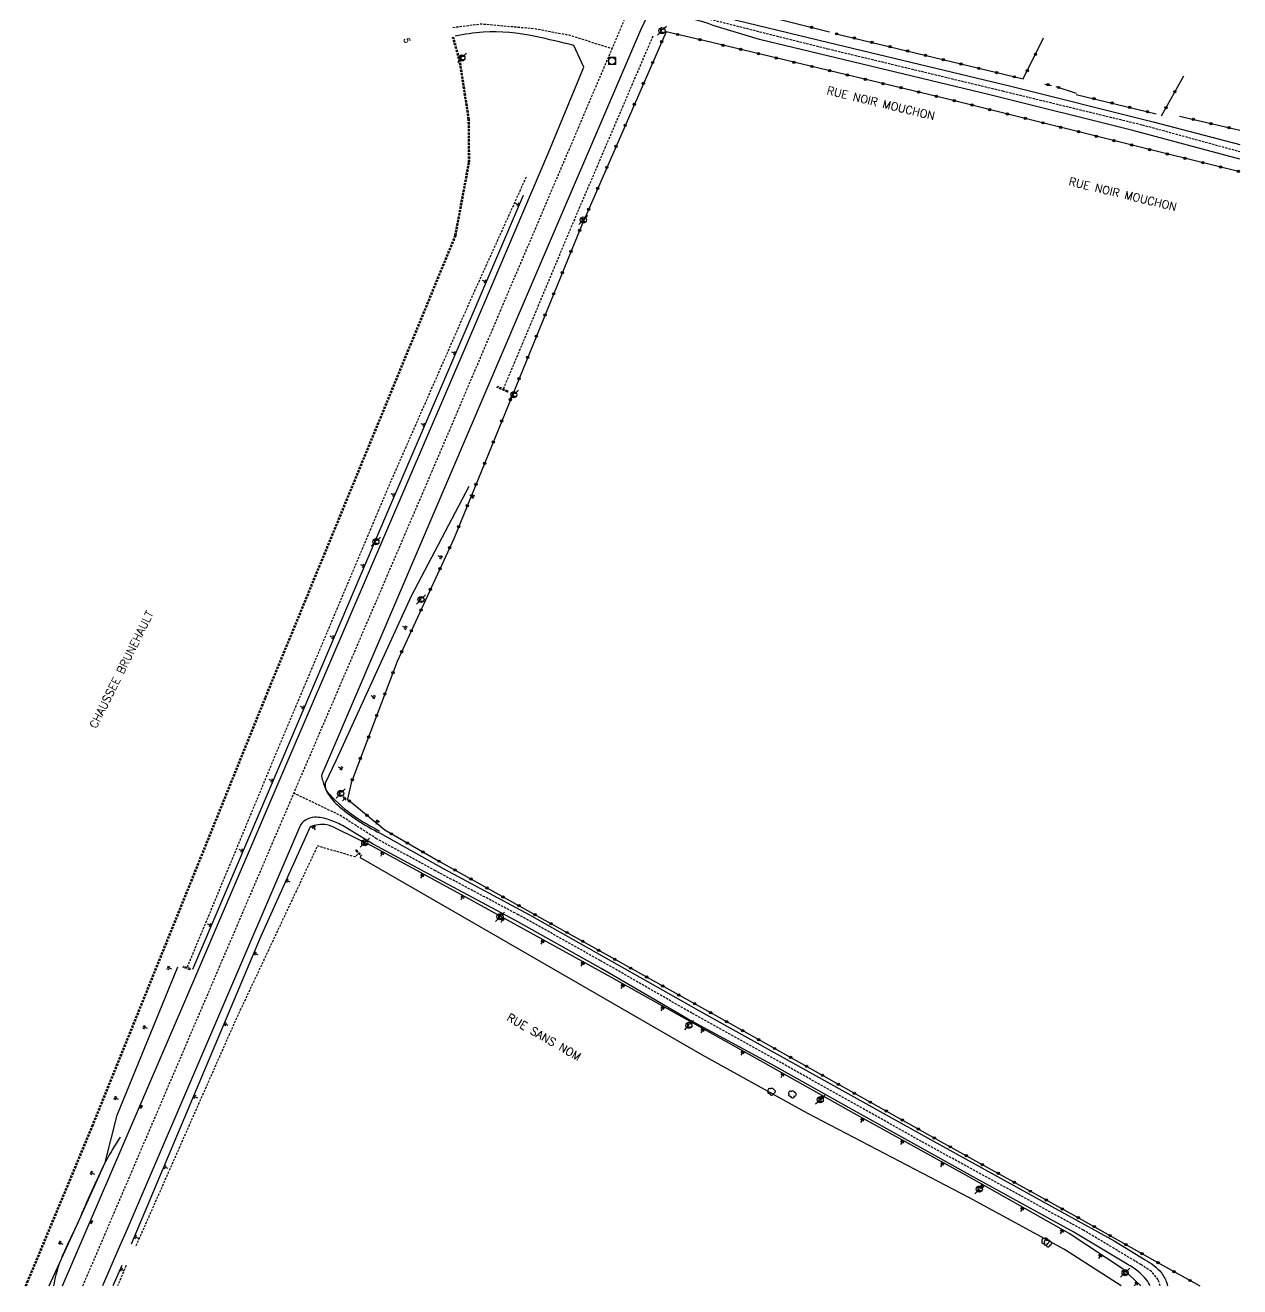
# Model space of a CAD drawing. Header units: millimetres. Extents: x 126999 to 128001, y 153000 to 154000.
# Drawn here: x 127734.5 to 128000, y 152999.8 to 153275.6 of the extents above; entities that cross this region are included whole.
import ezdxf
from ezdxf.enums import TextEntityAlignment as Align

# ---------------------------------------------------------------- set-up
doc = ezdxf.new("R2010")
doc.units = ezdxf.units.MM
doc.linetypes.add('DASHED', pattern=[0.75, 0.5, -0.25])
doc.layers.get('0').update_dxf_attribs({"linetype": 'CONTINUOUS'})
for name, color, linetype in [('W0001', 6, 'DASHED'), ('W0008', 7, 'CONTINUOUS'), ('W0112', 1, 'DASHED'), ('W0211', 2, 'CONTINUOUS'), ('W0220', 5, 'DASHED'), ('W0300', 7, 'CONTINUOUS'), ('W0322', 7, 'CONTINUOUS'), ('W0400', 7, 'CONTINUOUS'), ('W0420', 7, 'CONTINUOUS'), ('W0471', 7, 'CONTINUOUS'), ('W0984', 7, 'CONTINUOUS'), ('W0989', 7, 'CONTINUOUS')]:
    doc.layers.add(name, color=color, linetype=linetype)
doc.styles.get("Standard").update_dxf_attribs({"font": 'romans.shx', "width": 0.85})

# ---------------------------------------------------------------- blocks, each defined once
blk = doc.blocks.new('t211o')
at = {"color": 0, "linetype": 'Continuous'}
for p, q in [((-0.29, 0.5), (-0.29, 0)), ((0, 1), (0, 0)), ((0.29, 0.5), (0.29, 0))]:
    blk.add_line(p, q, dxfattribs=at)
blk = doc.blocks.new('t322o')
at = {"color": 0, "linetype": 'Continuous'}
for radius in [0.25, 0.15]:
    blk.add_circle((0, 0), radius, dxfattribs=at)
blk = doc.blocks.new('T471')
for p, q in [((-0.333334, 0.333334), (-0.333334, -0.333334)), ((-0.333334, 0.333334), (0.333334, 0.333334)), ((-0.333334, 0), (0, 0)), ((0.500001, 0.500001), (1.000002, 1.000002)), ((-0.500001, -0.500001), (-1.000002, -1.000002)), ((-0.333334, -0.333334), (0.333334, -0.333334))]:
    blk.add_line(p, q)
blk.add_ellipse((0, 0), major_axis=(0.471405, 0.471405), ratio=1, start_param=5.4977871438, end_param=11.780972451)
blk = doc.blocks.new('T420')
for p, q in [((0.75, 0.75), (-0.75, 0.75)), ((-0.75, 0.75), (-0.75, -0.75)), ((0.75, 0.75), (0.75, -0.75)), ((0.75, -0.75), (-0.75, -0.75))]:
    blk.add_line(p, q)
blk.add_ellipse((0, 0), major_axis=(-0.53, 0.53), ratio=1, start_param=3.926991, end_param=10.210176)
blk = doc.blocks.new('T400')
for p, q in [((-0.15, 0.3), (0.15, 0.3)), ((-0.15, -0.25), (-0.15, 0.3)), ((-0.15, 0.15), (0.15, 0.15)), ((-0.15, 0), (0.15, 0)), ((0.15, 0.3), (0.15, -0.25)), ((-0.15, -0.15), (0.15, -0.15)), ((-0.15, -0.25), (-0.15, -0.3)), ((-0.15, -0.3), (0.15, -0.3)), ((0.15, -0.3), (0.15, -0.25))]:
    blk.add_line(p, q)
blk = doc.blocks.new('T300')
for p, q in [((-0.8, 0.51), (-0.86, 0.34)), ((-0.86, 0.34), (-0.86, 0.17)), ((-0.86, 0.17), (-0.74, 0.06)), ((-0.69, 0.63), (-0.8, 0.51)), ((-0.8, -0.06), (-0.74, 0.06)), ((-0.74, 0.06), (-0.69, 0.11)), ((-0.57, 0.69), (-0.69, 0.63)), ((-0.46, 0.69), (-0.57, 0.69)), ((-0.29, 0.63), (-0.46, 0.69)), ((-0.29, 0.63), (-0.17, 0.74)), ((-0.23, 0.57), (-0.29, 0.63)), ((-0.17, 0.74), (-0.06, 0.8)), ((-0.06, 0.8), (0.06, 0.8)), ((0.06, 0.8), (0.23, 0.74)), ((0.23, 0.74), (0.34, 0.63)), ((0.34, 0.63), (0.4, 0.51)), ((0.46, 0.46), (0.34, 0.46)), ((0.4, 0.51), (0.4, 0.46)), ((0.57, 0.4), (0.46, 0.46)), ((0.57, 0.4), (0.69, 0.29)), ((0.69, 0.29), (0.74, 0.17)), ((0.74, 0.06), (0.69, -0.17)), ((0.74, 0.17), (0.74, 0.06)), ((-0.8, -0.17), (-0.8, -0.06)), ((-0.8, -0.23), (-0.8, -0.17)), ((-0.74, -0.34), (-0.8, -0.23)), ((-0.69, -0.4), (-0.74, -0.34)), ((-0.51, -0.46), (-0.69, -0.4)), ((-0.4, -0.46), (-0.51, -0.46)), ((-0.4, -0.46), (-0.34, -0.46)), ((-0.34, -0.46), (-0.34, -0.4)), ((-0.34, -0.51), (-0.34, -0.46)), ((-0.29, -0.63), (-0.34, -0.51)), ((-0.17, -0.74), (-0.29, -0.63)), ((-0.06, -0.8), (-0.17, -0.74)), ((0.06, -0.8), (-0.06, -0.8)), ((0.17, -0.74), (0.06, -0.8)), ((0.23, -0.69), (0.17, -0.74)), ((0.29, -0.46), (0.23, -0.46)), ((0.29, -0.63), (0.23, -0.69)), ((0.46, -0.4), (0.29, -0.46)), ((0.34, -0.51), (0.29, -0.63)), ((0.34, -0.51), (0.34, -0.46)), ((0.57, -0.34), (0.46, -0.4)), ((0.63, -0.29), (0.57, -0.34)), ((0.69, -0.17), (0.63, -0.29))]:
    blk.add_line(p, q)

msp = doc.modelspace()

# ---------------------------------------------------------------- linework, layer by layer
at = {"layer": 'W0001', "flags": 128}
for points in [[(127747.15, 153000), (127793.26, 153107.71), (127823.53, 153178.23), (127862.83, 153270.5), (127867.73, 153282.11), (127880.22, 153311.63), (127892.87, 153341.22), (127909.81, 153381.98)], [(127828, 153275.13), (127834.15, 153275.92), (127845.8, 153274.89), (127853.59, 153273.43), (127862.83, 153270.5), (127862.83, 153270.5)], [(127811.34, 153097.76), (127803.33, 153102.89), (127793.26, 153107.71), (127793.26, 153107.71)]]:
    msp.add_lwpolyline(points, dxfattribs=at)
at = {"layer": 'W0001'}
for points in [[(127884.15, 153276.94), (127909.97, 153270.46), (127948.17, 153261.25), (127978.7, 153253.83), (128000, 153248)], [(127982.61, 153000), (127982.19, 153001.36), (127980.69, 153003.16), (127978.39, 153004.66), (127965.88, 153012.16), (127930.47, 153031.55), (127899.85, 153048.74), (127880.24, 153059.64), (127860.24, 153071.13), (127842.33, 153081.13), (127824.22, 153090.73), (127811.34, 153097.76)]]:
    msp.add_lwpolyline(points, dxfattribs=at)
at = {"layer": 'W0008', "flags": 128}
for points in [[(127884.93, 153275.55, 0.0788), (127875.64, 153277.57), (127870.48, 153277.59), (127869.05, 153274.56), (127842.5, 153212.68), (127816.15, 153150.96), (127801.27, 153116.18), (127799.38, 153111.8, 0.185), (127799.56, 153110.4, 0.0278), (127800.39, 153108.15, 0.089), (127802.78, 153105.15, 0.0646), (127812.11, 153098.98), (127812.11, 153098.98)], [(127742.73, 153000), (127769.46, 153062.17), (127791.99, 153114.95), (127830.9, 153205.5), (127848.96, 153247.96), (127856.61, 153266.45), (127854.47, 153271.18, 0.0121), (127846.05, 153273.14, 0.0676), (127834.63, 153274.12, 0.0283), (127828.52, 153273.19), (127828.52, 153273.19)], [(127810.56, 153096.54), (127803.89, 153100.63, 0.056), (127801, 153101.87, 0.1063), (127797.76, 153102.45, 0.106), (127795.84, 153101.85, 0.1619), (127794.53, 153100.47), (127756.61, 153011.91), (127754.87, 153007.94), (127751.47, 153000)], [(127812.11, 153098.98), (127826.01, 153091.19), (127844.77, 153081.11), (127883.45, 153059.28), (127932.43, 153031.97), (127961.04, 153016.21), (127972.55, 153009.83), (127979.32, 153005.72, -0.0921), (127982.88, 153002.84, -0.0864), (127984.1, 153000.46, -0.012987), (127984.23, 153000, -0.1088)], [(127980.45, 153000, 0.043792), (127979.67, 153001.25, 0.0978), (127975.42, 153004.76), (127963.73, 153011.75), (127942.41, 153023.46), (127915.77, 153038.25), (127897.75, 153048.41), (127879.3, 153058.42), (127860.42, 153069.41), (127841.7, 153079.87), (127822.89, 153089.96), (127810.56, 153096.54)], [(127740.81, 153000), (127740.93, 153000.67, -0.0624), (127743.17, 153007.63, -0.0036), (127746.35, 153014.34, -0.0165), (127752.03, 153027, -0.0186), (127755.38, 153032.5), (127755.38, 153032.5)]]:
    msp.add_lwpolyline(points, format="xyb", dxfattribs=at)
for points in [[(127883.36, 153278.34), (127910.17, 153271.87), (127949.67, 153262.36), (127981.08, 153254.51), (128000, 153249.5)], [(128000, 153246.36), (127976.66, 153252.58), (127945.34, 153260.39), (127895.03, 153272.5), (127884.93, 153275.55)]]:
    msp.add_lwpolyline(points, dxfattribs=at)
at = {"layer": 'W0112'}
for p, q in [((127829.46, 153267.53), (127827.96, 153272.94)), ((127829.7, 153267.58), (127828.2, 153273.01)), ((127831.39, 153255.02), (127829.46, 153267.53)), ((127831.64, 153255.04), (127829.7, 153267.58)), ((127831.45, 153245.69), (127831.39, 153255.02)), ((127831.7, 153245.67), (127831.64, 153255.04)), ((127828.46, 153229.63), (127831.45, 153245.69)), ((127828.7, 153229.56), (127831.7, 153245.67)), ((127807.21, 153177.95), (127828.46, 153229.63)), ((127807.44, 153177.86), (127828.7, 153229.56)), ((127839.98, 153195.38), (127837.66, 153196.44)), ((127840.08, 153195.61), (127837.76, 153196.66)), ((127786.96, 153128.72), (127807.21, 153177.95)), ((127787.19, 153128.63), (127807.44, 153177.86)), ((127749.11, 153034.98), (127786.96, 153128.72)), ((127749.35, 153034.88), (127787.19, 153128.63)), ((127806.79, 153095.13), (127807.9, 153094)), ((127806.97, 153095.31), (127808.08, 153094.18)), ((127770.55, 153069.12), (127769.09, 153069.6)), ((127770.63, 153069.36), (127769.17, 153069.84)), ((127770.63, 153069.36), (127770.55, 153069.12)), ((127734.92, 153000.87), (127749.11, 153034.98)), ((127735.15, 153000.77), (127749.35, 153034.88)), ((127734.55, 153000), (127734.92, 153000.87)), ((127734.82, 153000), (127735.15, 153000.77))]:
    msp.add_line(p, q, dxfattribs=at)
for points in [[(127827.96, 153272.94), (127828.2, 153273.01)], [(127837.66, 153196.44), (127837.76, 153196.66)], [(127839.98, 153195.38), (127840.08, 153195.61)], [(127806.79, 153095.13), (127806.97, 153095.31)], [(127808.08, 153094.18), (127807.9, 153094)], [(127769.09, 153069.6), (127769.17, 153069.84)]]:
    msp.add_lwpolyline(points, dxfattribs=at)
at = {"layer": 'W0211', "flags": 128}
for points in [[(127771.18, 153069.27), (127792.6, 153119.49), (127813.39, 153168.28), (127831.15, 153209.66), (127843.46, 153238.48), (127843.46, 153238.48)], [(127974.05, 153000), (127961.73, 153007.99), (127940.79, 153019.31), (127905.57, 153037.7), (127882.54, 153050.43), (127838.29, 153076.05), (127807.82, 153093.55), (127807.9, 153094)], [(127739.77, 153000), (127746.35, 153014.34), (127752.03, 153027), (127754.66, 153037.36), (127767.87, 153069.75), (127767.87, 153069.75)], [(127755.64, 153004.49), (127753.7, 153000)]]:
    msp.add_lwpolyline(points, dxfattribs=at)
for points in [[(127831.53, 153174.73), (127818.88, 153150.8), (127802.45, 153114.79), (127800.11, 153109.92, 0.2865), (127801.13, 153107.44, 0.0623), (127806.5, 153102.69, 0.0264), (127811.96, 153099.45), (127811.96, 153099.45)], [(127810.34, 153096.17), (127802.8, 153099.84, 0.0605), (127800.46, 153100.83, 0.1193), (127796.8, 153100.36), (127785.93, 153076.09), (127757.69, 153009.09), (127757.69, 153009.09)]]:
    msp.add_lwpolyline(points, format="xyb", dxfattribs=at)
at = {"layer": 'W0211'}
msp.add_lwpolyline([(127978.39, 153000), (127974.53, 153003.65), (127962.72, 153011.48), (127940.8, 153023.83), (127915.05, 153038.05), (127895.27, 153049.19), (127862.01, 153067.76), (127830.71, 153085.03), (127813.42, 153094.45), (127810.34, 153096.17)], dxfattribs=at)
at = {"layer": 'W0220', "flags": 128}
for points in [[(127871.7, 153273.2), (127854.58, 153233.17), (127839.07, 153196.17), (127839.07, 153196.17)], [(127770, 153069.7), (127791.28, 153120.95), (127814.63, 153176.22), (127831.46, 153214.56), (127844.18, 153242.68), (127844.18, 153242.68)], [(127807.25, 153094.4), (127806.59, 153093.77), (127798.42, 153096.2), (127780.72, 153058.54), (127758.65, 153008.55), (127758.65, 153008.55)], [(127756.58, 153004.43), (127754.75, 153000)]]:
    msp.add_lwpolyline(points, dxfattribs=at)
at = {"layer": 'W0322'}
for p, q in [((127884.38, 153280.65), (127910.31, 153274.17)), ((127957.36, 153262.73), (127958.83, 153262.46)), ((127982.9, 153255.83), (127987.75, 153264.57)), ((127959.81, 153262.2), (127964.24, 153260.77)), ((127964.28, 153260.48), (127981.73, 153256.26))]:
    msp.add_line(p, q, dxfattribs=at)
at = {"layer": 'W0322', "flags": 128}
for points in [[(127884.35, 153271.88), (127874.6, 153274.2), (127856.1, 153231.74), (127828.21, 153163.34), (127815.83, 153136.48), (127805.79, 153110.01), (127804.95, 153106.43), (127813.12, 153099.67), (127813.12, 153099.67)], [(127911.8, 153273.75), (127952.69, 153263.86), (127957.13, 153272.82)], [(128000, 153243.58), (127984.04, 153247.49), (127935.94, 153259.54), (127884.35, 153271.88)], [(127986.83, 153255.74), (128000, 153252.65)], [(127813.12, 153099.67), (127824.71, 153093), (127887.43, 153058.01), (127934.72, 153031.51), (127964.24, 153015.17), (127982.61, 153004.81), (127991.25, 153000)]]:
    msp.add_lwpolyline(points, dxfattribs=at)

# ---------------------------------------------------------------- block references
at = {"layer": 'W0211'}
for p, rotation in [((127842.53, 153236.3), 66.86472295003784), ((127835.35, 153219.49), 66.86472294871511), ((127828.64, 153203.81), 66.77253299347531), ((127821.93, 153188.18), 66.77253299266438), ((127815.35, 153172.85), 66.7725329933891), ((127832.59, 153172.45), 62.12482516937006), ((127808.71, 153157.31), 66.92102075081341), ((127825.59, 153159.21), 62.1248251699154), ((127817.88, 153143.8), 65.47421541993346), ((127802.07, 153141.71), 66.92102075016861), ((127810.97, 153128.66), 65.47421541952613), ((127795.54, 153126.38), 66.92102075036064), ((127803.84, 153113.06), 64.37944769196984), ((127788.71, 153110.37), 66.89815702799336), ((127804.57, 153106.78), 136.7477261822405), ((127797.47, 153100.58), 211.0429887550812), ((127811.72, 153101.85), 150.5767311822628), ((127782.18, 153095.06), 66.89815702940955), ((127812.74, 153094.83), 150.8264415847845), ((127791.55, 153088.65), 245.8609395417151), ((127821.52, 153090.04), 151.4278364171673), ((127830.3, 153085.26), 151.4278364171673), ((127839.06, 153080.43), 151.1011418817249), ((127775.23, 153078.76), 66.89815703038838), ((127847.81, 153075.59), 151.1011418817249), ((127784.52, 153072.76), 247.1453342670717), ((127765.64, 153069.59), 247.8160249404215), ((127856.57, 153070.76), 151.1011418817249), ((127865.31, 153065.91), 150.828709045758), ((127874.04, 153061.04), 150.828709045758), ((127760.35, 153056.62), 247.8160249390647), ((127778.01, 153057.32), 247.1453342687815), ((127882.77, 153056.17), 150.828709045758), ((127891.51, 153051.29), 150.828709045758), ((127900.23, 153046.4), 150.6071924599052), ((127754.04, 153041.14), 247.8160249400495), ((127771.33, 153041.45), 247.1453342667459), ((127908.94, 153041.49), 150.6071924599052), ((127917.67, 153036.6), 151.0978987407116), ((127926.42, 153031.77), 151.0978987407116), ((127764.82, 153026.02), 247.1453342682327), ((127935.17, 153026.94), 151.0978987407116), ((127748.84, 153024.78), 245.848142436049), ((127943.91, 153022.08), 150.6079862872188), ((127952.63, 153017.17), 150.6079862872188), ((127961.34, 153012.26), 150.6079862872188), ((127741.93, 153009.5), 245.3489972410842), ((127758.4, 153010.78), 247.1453342671779), ((127969.73, 153006.83), 146.4206003932497), ((127755.28, 153003.67), 246.7064300622277), ((127977.61, 153000.73), 136.6608617969295)]:
    msp.add_blockref('t211o', p, dxfattribs=dict(at, rotation=rotation))
at = {"layer": 'W0300'}
for p in [(127897.7, 153042.46), (127902.26, 153041.85), (127957.58, 153009.68), (127958.11, 153009.28)]:
    msp.add_blockref('T300', p, dxfattribs=at)
at = {"layer": 'W0322'}
for p, rotation in [((127877.17, 153273.58), 166.6236777198729), ((127906.43, 153275.14), 345.9575716591652), ((127911.87, 153273.73), 346.4097352402272), ((127873.66, 153272.04), 246.4568273582933), ((127882.04, 153272.43), 166.6236777198729), ((127887.03, 153271.24), 166.5492175989873), ((127915.76, 153272.79), 346.4097352402272), ((127919.65, 153271.85), 346.4097352402272), ((127923.53, 153270.91), 346.4097352402272), ((127890.92, 153270.31), 166.5492175989873), ((127894.81, 153269.38), 166.5492175989873), ((127898.7, 153268.45), 166.5492175989873), ((127927.42, 153269.97), 346.4097352402272), ((127931.31, 153269.03), 346.4097352402272), ((127935.2, 153268.09), 346.4097352402272), ((127955.36, 153269.24), 63.66617313122492), ((127871.66, 153267.46), 246.4568273582933), ((127902.59, 153267.52), 166.5492175989873), ((127906.48, 153266.59), 166.5492175989873), ((127910.37, 153265.66), 166.5492175989873), ((127939.09, 153267.15), 346.4097352402272), ((127942.97, 153266.21), 346.4097352402272), ((127946.86, 153265.27), 346.4097352402272), ((127953.58, 153265.65), 63.66617313122492), ((127869.66, 153262.88), 246.4568273582933), ((127914.26, 153264.73), 166.5492175989873), ((127918.15, 153263.8), 166.5492175989873), ((127922.04, 153262.86), 166.5492175989873), ((127950.75, 153264.33), 346.4097352402272), ((127958.1, 153262.6), 342.0419834753297), ((127925.93, 153261.93), 166.5492175989873), ((127929.82, 153261), 166.5492175989873), ((127933.71, 153260.07), 166.5492175989873), ((127960.44, 153262), 342.0419834753297), ((127968.17, 153259.54), 346.39022239658), ((127985.81, 153261.07), 60.98086252222016), ((127867.67, 153258.29), 246.4568273582933), ((127937.59, 153259.13), 165.9380317425618), ((127941.47, 153258.15), 165.9380317425618), ((127945.35, 153257.18), 165.9380317425618), ((127972.06, 153258.6), 346.39022239658), ((127975.95, 153257.66), 346.39022239658), ((127979.83, 153256.72), 346.39022239658), ((127983.87, 153257.57), 60.98086252222016), ((127949.23, 153256.21), 165.9380317425618), ((127953.12, 153255.24), 165.9380317425618), ((127957, 153254.27), 165.9380317425618), ((127989.83, 153255.04), 346.7567217494284), ((127993.72, 153254.12), 346.7567217494284), ((127865.67, 153253.71), 246.4568273582933), ((127960.88, 153253.29), 165.9380317425618), ((127964.76, 153252.32), 165.9380317425618), ((127968.64, 153251.35), 165.9380317425618), ((127997.62, 153253.21), 346.7567217494284), ((127863.67, 153249.12), 246.4568273582933), ((127972.52, 153250.38), 165.9380317425618), ((127976.4, 153249.41), 165.9380317425618), ((127980.28, 153248.43), 165.9380317425618), ((127984.16, 153247.46), 166.2429964034766), ((127988.04, 153246.51), 166.2429964034766), ((127991.93, 153245.56), 166.2429964034766), ((127861.67, 153244.54), 246.4568273582933), ((127995.81, 153244.61), 166.2429964034766), ((127999.7, 153243.66), 166.2429964034766), ((127859.68, 153239.96), 246.4568273582933), ((127857.68, 153235.37), 246.4568273582933), ((127855.71, 153230.78), 247.8166072184424), ((127853.82, 153226.15), 247.8166072184424), ((127851.93, 153221.52), 247.8166072184424), ((127850.04, 153216.89), 247.8166072184424), ((127848.15, 153212.26), 247.8166072184424), ((127846.27, 153207.63), 247.8166072184424), ((127844.38, 153203), 247.8166072184424), ((127842.49, 153198.37), 247.8166072184424), ((127840.6, 153193.74), 247.8166072184424), ((127838.71, 153189.11), 247.8166072184424), ((127836.83, 153184.48), 247.8166072184424), ((127834.94, 153179.85), 247.8166072184424), ((127833.05, 153175.22), 247.8166072184424), ((127831.16, 153170.59), 247.8166072184424), ((127829.28, 153165.96), 247.8166072184424), ((127827.3, 153161.37), 245.2573586820405), ((127825.21, 153156.83), 245.2573586820405), ((127823.11, 153152.29), 245.2573586820405), ((127821.02, 153147.75), 245.2573586820405), ((127818.93, 153143.21), 245.2573586820405), ((127816.84, 153138.67), 245.2573586820405), ((127814.91, 153134.05), 249.2341087534391), ((127813.14, 153129.38), 249.2341087534391), ((127811.36, 153124.7), 249.2341087534391), ((127809.59, 153120.03), 249.2341087534391), ((127807.82, 153115.35), 249.2341087534391), ((127806.04, 153110.68), 249.2341087534391), ((127805.41, 153106.04), 320.419484708766), ((127809.27, 153102.86), 320.419484708766), ((127814.58, 153098.83), 330.0758800033511), ((127818.05, 153096.83), 330.0758800033511), ((127821.51, 153094.84), 330.0758800033511), ((127824.98, 153092.85), 330.8436291771404), ((127828.48, 153090.9), 330.8436291771404), ((127831.97, 153088.95), 330.8436291771404), ((127835.46, 153087), 330.8436291771404), ((127838.96, 153085.05), 330.8436291771404), ((127842.45, 153083.1), 330.8436291771404), ((127845.94, 153081.15), 330.8436291771404), ((127849.44, 153079.21), 330.8436291771404), ((127852.93, 153077.26), 330.8436291771404), ((127856.42, 153075.31), 330.8436291771404), ((127859.91, 153073.36), 330.8436291771404), ((127863.41, 153071.41), 330.8436291771404), ((127866.9, 153069.46), 330.8436291771404), ((127870.39, 153067.51), 330.8436291771404), ((127873.89, 153065.56), 330.8436291771404), ((127877.38, 153063.62), 330.8436291771404), ((127880.87, 153061.67), 330.8436291771404), ((127884.37, 153059.72), 330.8436291771404), ((127887.86, 153057.77), 330.7328761997965), ((127891.35, 153055.81), 330.7328761997965), ((127894.84, 153053.86), 330.7328761997965), ((127898.33, 153051.9), 330.7328761997965), ((127901.82, 153049.95), 330.7328761997965), ((127905.31, 153047.99), 330.7328761997965), ((127908.8, 153046.04), 330.7328761997965), ((127912.29, 153044.08), 330.7328761997965), ((127915.77, 153042.12), 330.7328761997965), ((127919.26, 153040.17), 330.7328761997965), ((127922.75, 153038.21), 330.7328761997965), ((127926.24, 153036.26), 330.7328761997965), ((127929.73, 153034.3), 330.7328761997965), ((127933.22, 153032.35), 330.7328761997965), ((127936.72, 153030.4), 331.0309410762922), ((127940.22, 153028.46), 331.0309410762922), ((127943.72, 153026.53), 331.0309410762922), ((127947.22, 153024.59), 331.0309410762922), ((127950.72, 153022.65), 331.0309410762922), ((127954.21, 153020.71), 331.0309410762922), ((127957.71, 153018.78), 331.0309410762922), ((127961.21, 153016.84), 331.0309410762922), ((127964.71, 153014.9), 330.5838852542236), ((127968.2, 153012.93), 330.5838852542236), ((127971.68, 153010.97), 330.5838852542236), ((127975.16, 153009.01), 330.5838852542236), ((127978.65, 153007.04), 330.5838852542236), ((127982.13, 153005.08), 330.5838852542236), ((127985.63, 153003.13), 330.9076821504403), ((127989.12, 153001.18), 330.9076821504403)]:
    msp.add_blockref('t322o', p, dxfattribs=dict(at, rotation=rotation))
at = {"layer": 'W0400', "rotation": 337.0779}
for p in [(127759.84, 153039.16), (127748.98, 153013.99)]:
    msp.add_blockref('T400', p, dxfattribs=at)
at = {"layer": 'W0420'}
msp.add_blockref('T420', (127862.8, 153267.78), dxfattribs=at)
at = {"layer": 'W0471'}
for p in [(127873.72, 153274.44), (127829.99, 153268.48), (127856.52, 153233.03), (127841.34, 153194.84), (127811.19, 153162.71), (127821.05, 153150.06), (127803.49, 153107.65), (127808.77, 153096.89), (127838.31, 153080.7), (127879.61, 153056.99), (127908.3, 153040.7), (127943.09, 153021.16), (127974.95, 153002.89)]:
    msp.add_blockref('T471', p, dxfattribs=at)

# ---------------------------------------------------------------- texts
at = {"layer": 'W0984'}
msp.add_text('5', height=1.25, rotation=286.2304, dxfattribs=at).set_placement((127817.99, 153272.3), align=Align.MIDDLE)
at = {"layer": 'W0989'}
for s, rotation, p in [('RUE NOIR MOUCHON', 346.3819, (127921.57, 153258.57)), ('RUE NOIR MOUCHON', 346.3819, (127974.44, 153238.69)), ('CHAUSSEE BRUNEHAULT', 63.5521, (127755.58, 153134.76)), ('RUE SANS NOM', 330.0719, (127847.95, 153054.41))]:
    msp.add_text(s, height=1.75, rotation=rotation, dxfattribs=at).set_placement(p, align=Align.MIDDLE)

doc.saveas('drawing.dxf')
